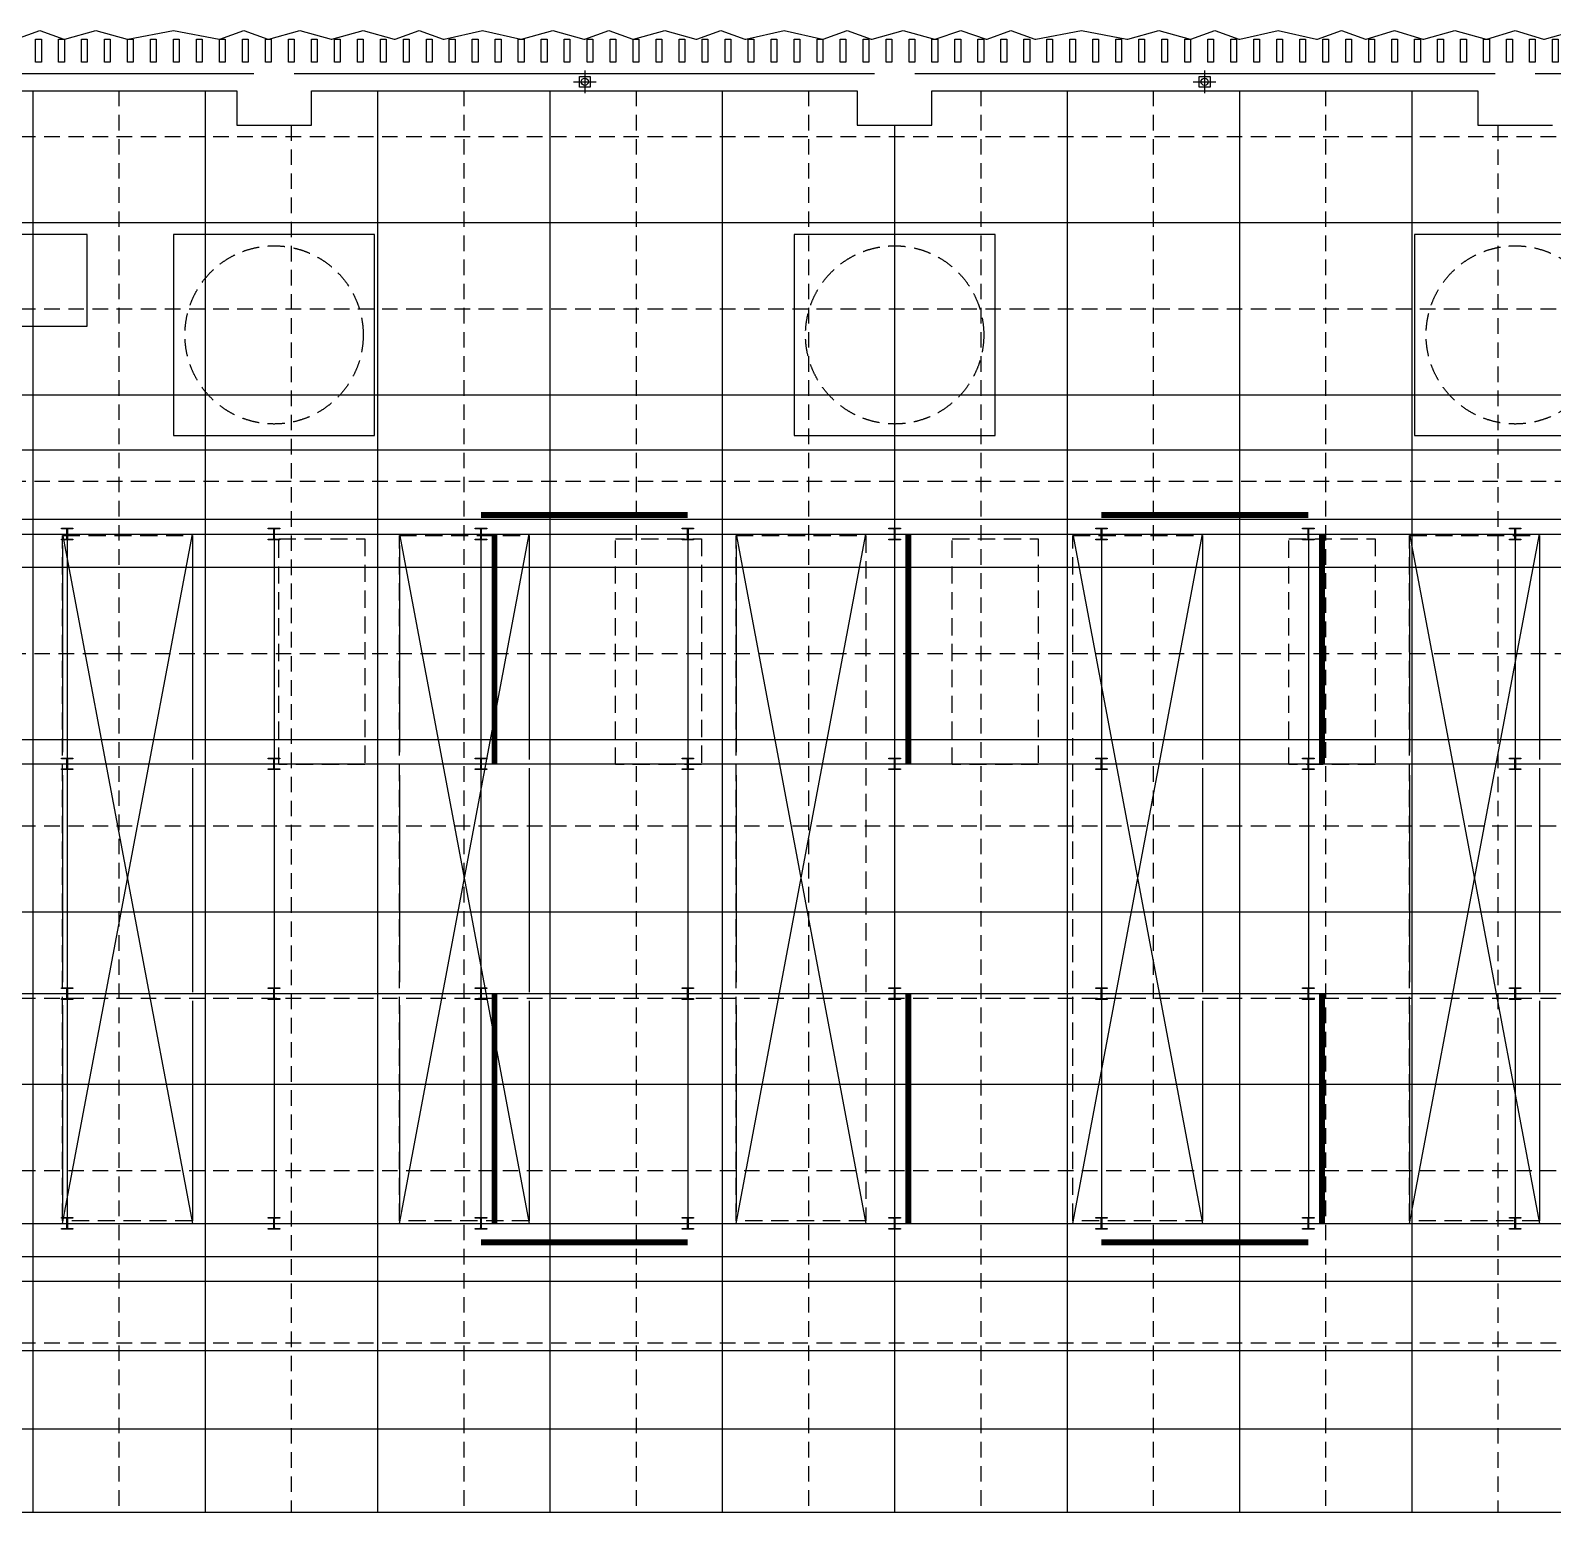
# Model space of a CAD drawing. Header units: millimetres. Extents: x -95754 to 177808, y 34455 to 149960.
# Drawn here: x 119714 to 146204, y 123655 to 149455 of the extents above; entities that cross this region are included whole.
import ezdxf

# ---------------------------------------------------------------- set-up
doc = ezdxf.new("R2010")
doc.units = ezdxf.units.MM
doc.header["$LTSCALE"] = 300
for name, pattern in [('H1', [1.5, 1, -0.5]), ('HID', [2.8, 1.8, -1]), ('HIDDEN', [0.375, 0.25, -0.125])]:
    doc.linetypes.add(name, pattern=pattern)
for name, color, linetype in [('A-ELE', 7, 'Continuous'), ('A-ELE-8', 8, 'Continuous'), ('A-LOUVER', 6, 'Continuous'), ('A-SYM', 7, 'Continuous'), ('A-TERNCH', 8, 'Continuous'), ('A-지붕바닥', 251, 'Continuous'), ('H형강', 2, 'Continuous'), ('S-STEEL', 7, 'Continuous'), ('S-WALL', 2, 'Continuous'), ('우수계획', 7, 'Continuous'), ('장비패드', 7, 'Continuous')]:
    doc.layers.add(name, color=color, linetype=linetype)

# ---------------------------------------------------------------- blocks, each defined once
blk = doc.blocks.new('A$Cacae0627')
at = {"layer": '우수계획', "color": 1}
for p, q in [((-528, 0), (528, 0)), ((0, 528), (0, -528))]:
    blk.add_line(p, q, dxfattribs=at)
at = {"layer": '우수계획', "color": 6, "lineweight": -3}
blk.add_lwpolyline([(-250, 250), (250, 250), (250, -250), (-250, -250)], close=True, dxfattribs=at)
blk.add_circle((0, 0), 167, dxfattribs=at)
blk = doc.blocks.new('A$C2f499a12')
at = {"layer": 'A-SYM', "xscale": 0.3749999999999939, "yscale": 0.3749999999999939, "zscale": 0.3749999999999939}
blk.add_blockref('A$Cacae0627', (308, 198), dxfattribs=at)
blk = doc.blocks.new('냉동기 하부 철골 구조물')
at = {"layer": 'H형강', "elevation": 0}
for points in [[(27900, -8016), (27700, -8016), (27700, -8004), (27783, -8004, 0.414214), (27796, -7991), (27796, -7841, 0.414214), (27783, -7828), (27700, -7828), (27700, -7816), (27900, -7816), (27900, -7828), (27817, -7828, 0.414214), (27804, -7841), (27804, -7991, 0.414214), (27817, -8004), (27900, -8004), (27900, -8016)], [(31500, -8016), (31300, -8016), (31300, -8004), (31383, -8004, 0.414214), (31396, -7991), (31396, -7841, 0.414214), (31383, -7828), (31300, -7828), (31300, -7816), (31500, -7816), (31500, -7828), (31417, -7828, 0.414214), (31404, -7841), (31404, -7991, 0.414214), (31417, -8004), (31500, -8004), (31500, -8016)], [(35100, -8016), (34900, -8016), (34900, -8004), (34983, -8004, 0.414214), (34996, -7991), (34996, -7841, 0.414214), (34983, -7828), (34900, -7828), (34900, -7816), (35100, -7816), (35100, -7828), (35017, -7828, 0.414214), (35004, -7841), (35004, -7991, 0.414214), (35017, -8004), (35100, -8004), (35100, -8016)], [(38700, -8016), (38500, -8016), (38500, -8004), (38583, -8004, 0.414214), (38596, -7991), (38596, -7841, 0.414214), (38583, -7828), (38500, -7828), (38500, -7816), (38700, -7816), (38700, -7828), (38617, -7828, 0.414214), (38604, -7841), (38604, -7991, 0.414214), (38617, -8004), (38700, -8004), (38700, -8016)], [(42300, -8016), (42100, -8016), (42100, -8004), (42183, -8004, 0.414214), (42196, -7991), (42196, -7841, 0.414214), (42183, -7828), (42100, -7828), (42100, -7816), (42300, -7816), (42300, -7828), (42217, -7828, 0.414214), (42204, -7841), (42204, -7991, 0.414214), (42217, -8004), (42300, -8004), (42300, -8016)], [(45900, -8016), (45700, -8016), (45700, -8004), (45783, -8004, 0.414214), (45796, -7991), (45796, -7841, 0.414214), (45783, -7828), (45700, -7828), (45700, -7816), (45900, -7816), (45900, -7828), (45817, -7828, 0.414214), (45804, -7841), (45804, -7991, 0.414214), (45817, -8004), (45900, -8004), (45900, -8016)], [(49500, -8016), (49300, -8016), (49300, -8004), (49383, -8004, 0.414214), (49396, -7991), (49396, -7841, 0.414214), (49383, -7828), (49300, -7828), (49300, -7816), (49500, -7816), (49500, -7828), (49417, -7828, 0.414214), (49404, -7841), (49404, -7991, 0.414214), (49417, -8004), (49500, -8004), (49500, -8016)], [(53100, -8016), (52900, -8016), (52900, -8004), (52983, -8004, 0.414214), (52996, -7991), (52996, -7841, 0.414214), (52983, -7828), (52900, -7828), (52900, -7816), (53100, -7816), (53100, -7828), (53017, -7828, 0.414214), (53004, -7841), (53004, -7991, 0.414214), (53017, -8004), (53100, -8004), (53100, -8016)], [(27900, -12016), (27700, -12016), (27700, -12004), (27783, -12004, 0.414214), (27796, -11991), (27796, -11841, 0.414214), (27783, -11828), (27700, -11828), (27700, -11816), (27900, -11816), (27900, -11828), (27817, -11828, 0.414214), (27804, -11841), (27804, -11991, 0.414214), (27817, -12004), (27900, -12004), (27900, -12016)], [(31500, -12016), (31300, -12016), (31300, -12004), (31383, -12004, 0.414214), (31396, -11991), (31396, -11841, 0.414214), (31383, -11828), (31300, -11828), (31300, -11816), (31500, -11816), (31500, -11828), (31417, -11828, 0.414214), (31404, -11841), (31404, -11991, 0.414214), (31417, -12004), (31500, -12004), (31500, -12016)], [(35100, -12016), (34900, -12016), (34900, -12004), (34983, -12004, 0.414214), (34996, -11991), (34996, -11841, 0.414214), (34983, -11828), (34900, -11828), (34900, -11816), (35100, -11816), (35100, -11828), (35017, -11828, 0.414214), (35004, -11841), (35004, -11991, 0.414214), (35017, -12004), (35100, -12004), (35100, -12016)], [(38700, -12016), (38500, -12016), (38500, -12004), (38583, -12004, 0.414214), (38596, -11991), (38596, -11841, 0.414214), (38583, -11828), (38500, -11828), (38500, -11816), (38700, -11816), (38700, -11828), (38617, -11828, 0.414214), (38604, -11841), (38604, -11991, 0.414214), (38617, -12004), (38700, -12004), (38700, -12016)], [(42300, -12016), (42100, -12016), (42100, -12004), (42183, -12004, 0.414214), (42196, -11991), (42196, -11841, 0.414214), (42183, -11828), (42100, -11828), (42100, -11816), (42300, -11816), (42300, -11828), (42217, -11828, 0.414214), (42204, -11841), (42204, -11991, 0.414214), (42217, -12004), (42300, -12004), (42300, -12016)], [(45900, -12016), (45700, -12016), (45700, -12004), (45783, -12004, 0.414214), (45796, -11991), (45796, -11841, 0.414214), (45783, -11828), (45700, -11828), (45700, -11816), (45900, -11816), (45900, -11828), (45817, -11828, 0.414214), (45804, -11841), (45804, -11991, 0.414214), (45817, -12004), (45900, -12004), (45900, -12016)], [(49500, -12016), (49300, -12016), (49300, -12004), (49383, -12004, 0.414214), (49396, -11991), (49396, -11841, 0.414214), (49383, -11828), (49300, -11828), (49300, -11816), (49500, -11816), (49500, -11828), (49417, -11828, 0.414214), (49404, -11841), (49404, -11991, 0.414214), (49417, -12004), (49500, -12004), (49500, -12016)], [(53100, -12016), (52900, -12016), (52900, -12004), (52983, -12004, 0.414214), (52996, -11991), (52996, -11841, 0.414214), (52983, -11828), (52900, -11828), (52900, -11816), (53100, -11816), (53100, -11828), (53017, -11828, 0.414214), (53004, -11841), (53004, -11991, 0.414214), (53017, -12004), (53100, -12004), (53100, -12016)], [(27900, -16016), (27700, -16016), (27700, -16004), (27783, -16004, 0.414214), (27796, -15991), (27796, -15841, 0.414214), (27783, -15828), (27700, -15828), (27700, -15816), (27900, -15816), (27900, -15828), (27817, -15828, 0.414214), (27804, -15841), (27804, -15991, 0.414214), (27817, -16004), (27900, -16004), (27900, -16016)], [(31500, -16016), (31300, -16016), (31300, -16004), (31383, -16004, 0.414214), (31396, -15991), (31396, -15841, 0.414214), (31383, -15828), (31300, -15828), (31300, -15816), (31500, -15816), (31500, -15828), (31417, -15828, 0.414214), (31404, -15841), (31404, -15991, 0.414214), (31417, -16004), (31500, -16004), (31500, -16016)], [(35100, -16016), (34900, -16016), (34900, -16004), (34983, -16004, 0.414214), (34996, -15991), (34996, -15841, 0.414214), (34983, -15828), (34900, -15828), (34900, -15816), (35100, -15816), (35100, -15828), (35017, -15828, 0.414214), (35004, -15841), (35004, -15991, 0.414214), (35017, -16004), (35100, -16004), (35100, -16016)], [(38700, -16016), (38500, -16016), (38500, -16004), (38583, -16004, 0.414214), (38596, -15991), (38596, -15841, 0.414214), (38583, -15828), (38500, -15828), (38500, -15816), (38700, -15816), (38700, -15828), (38617, -15828, 0.414214), (38604, -15841), (38604, -15991, 0.414214), (38617, -16004), (38700, -16004), (38700, -16016)], [(42300, -16016), (42100, -16016), (42100, -16004), (42183, -16004, 0.414214), (42196, -15991), (42196, -15841, 0.414214), (42183, -15828), (42100, -15828), (42100, -15816), (42300, -15816), (42300, -15828), (42217, -15828, 0.414214), (42204, -15841), (42204, -15991, 0.414214), (42217, -16004), (42300, -16004), (42300, -16016)], [(45900, -16016), (45700, -16016), (45700, -16004), (45783, -16004, 0.414214), (45796, -15991), (45796, -15841, 0.414214), (45783, -15828), (45700, -15828), (45700, -15816), (45900, -15816), (45900, -15828), (45817, -15828, 0.414214), (45804, -15841), (45804, -15991, 0.414214), (45817, -16004), (45900, -16004), (45900, -16016)], [(49500, -16016), (49300, -16016), (49300, -16004), (49383, -16004, 0.414214), (49396, -15991), (49396, -15841, 0.414214), (49383, -15828), (49300, -15828), (49300, -15816), (49500, -15816), (49500, -15828), (49417, -15828, 0.414214), (49404, -15841), (49404, -15991, 0.414214), (49417, -16004), (49500, -16004), (49500, -16016)], [(53100, -16016), (52900, -16016), (52900, -16004), (52983, -16004, 0.414214), (52996, -15991), (52996, -15841, 0.414214), (52983, -15828), (52900, -15828), (52900, -15816), (53100, -15816), (53100, -15828), (53017, -15828, 0.414214), (53004, -15841), (53004, -15991, 0.414214), (53017, -16004), (53100, -16004), (53100, -16016)], [(27700, -19816), (27900, -19816), (27900, -19828), (27817, -19828, 0.414214), (27804, -19841), (27804, -19991, 0.414214), (27817, -20004), (27900, -20004), (27900, -20016), (27700, -20016), (27700, -20004), (27783, -20004, 0.414214), (27796, -19991), (27796, -19841, 0.414214), (27783, -19828), (27700, -19828), (27700, -19816)], [(31300, -19816), (31500, -19816), (31500, -19828), (31417, -19828, 0.414214), (31404, -19841), (31404, -19991, 0.414214), (31417, -20004), (31500, -20004), (31500, -20016), (31300, -20016), (31300, -20004), (31383, -20004, 0.414214), (31396, -19991), (31396, -19841, 0.414214), (31383, -19828), (31300, -19828), (31300, -19816)], [(34900, -19816), (35100, -19816), (35100, -19828), (35017, -19828, 0.414214), (35004, -19841), (35004, -19991, 0.414214), (35017, -20004), (35100, -20004), (35100, -20016), (34900, -20016), (34900, -20004), (34983, -20004, 0.414214), (34996, -19991), (34996, -19841, 0.414214), (34983, -19828), (34900, -19828), (34900, -19816)], [(38500, -19816), (38700, -19816), (38700, -19828), (38617, -19828, 0.414214), (38604, -19841), (38604, -19991, 0.414214), (38617, -20004), (38700, -20004), (38700, -20016), (38500, -20016), (38500, -20004), (38583, -20004, 0.414214), (38596, -19991), (38596, -19841, 0.414214), (38583, -19828), (38500, -19828), (38500, -19816)], [(42100, -19816), (42300, -19816), (42300, -19828), (42217, -19828, 0.414214), (42204, -19841), (42204, -19991, 0.414214), (42217, -20004), (42300, -20004), (42300, -20016), (42100, -20016), (42100, -20004), (42183, -20004, 0.414214), (42196, -19991), (42196, -19841, 0.414214), (42183, -19828), (42100, -19828), (42100, -19816)], [(45700, -19816), (45900, -19816), (45900, -19828), (45817, -19828, 0.414214), (45804, -19841), (45804, -19991, 0.414214), (45817, -20004), (45900, -20004), (45900, -20016), (45700, -20016), (45700, -20004), (45783, -20004, 0.414214), (45796, -19991), (45796, -19841, 0.414214), (45783, -19828), (45700, -19828), (45700, -19816)], [(49300, -19816), (49500, -19816), (49500, -19828), (49417, -19828, 0.414214), (49404, -19841), (49404, -19991, 0.414214), (49417, -20004), (49500, -20004), (49500, -20016), (49300, -20016), (49300, -20004), (49383, -20004, 0.414214), (49396, -19991), (49396, -19841, 0.414214), (49383, -19828), (49300, -19828), (49300, -19816)], [(52900, -19816), (53100, -19816), (53100, -19828), (53017, -19828, 0.414214), (53004, -19841), (53004, -19991, 0.414214), (53017, -20004), (53100, -20004), (53100, -20016), (52900, -20016), (52900, -20004), (52983, -20004, 0.414214), (52996, -19991), (52996, -19841, 0.414214), (52983, -19828), (52900, -19828), (52900, -19816)]]:
    blk.add_lwpolyline(points, format="xyb", dxfattribs=at)
at = {"layer": 'S-STEEL'}
for p, q in [((13400, -7916), (71000, -7916, 0)), ((27800, -7916, 0), (27800, -19916, 0)), ((31400, -7916, 0), (31400, -19916, 0)), ((35000, -7916, 0), (35000, -19916, 0)), ((38600, -7916, 0), (38600, -19916, 0)), ((42200, -7916, 0), (42200, -19916, 0)), ((45800, -7916, 0), (45800, -19916, 0)), ((49400, -7916, 0), (49400, -19916, 0)), ((53000, -7916, 0), (53000, -19916, 0)), ((13400, -11916), (71000, -11916, 0)), ((13400, -15916), (71000, -15916)), ((13400, -19916), (71000, -19916))]:
    blk.add_line(p, q, dxfattribs=at)
at = {"layer": 'S-STEEL', "color": 3}
for p, q in [((27720, -8116), (27720, -11716)), ((29980, -8116), (29980, -11716)), ((33580, -8116), (33580, -11716)), ((35840, -8116), (35840, -11716)), ((39440, -8116), (39440, -11716)), ((47560, -8116), (47560, -11716)), ((51160, -8116), (51160, -11716)), ((53420, -8116), (53420, -11716)), ((27720, -12116), (27720, -15716)), ((29980, -12116), (29980, -15716)), ((33580, -12116), (33580, -15716)), ((35840, -12116), (35840, -15716)), ((39440, -12116), (39440, -15716)), ((47560, -12116), (47560, -15716)), ((51160, -12116), (51160, -15716)), ((53420, -12116), (53420, -15716)), ((27720, -16116), (27720, -19716)), ((29980, -16116), (29980, -19716)), ((33580, -16116), (33580, -19716)), ((35840, -16116), (35840, -19716)), ((39440, -16116), (39440, -19716)), ((47560, -16116), (47560, -19716)), ((51160, -16116), (51160, -19716)), ((53420, -16116), (53420, -19716))]:
    blk.add_line(p, q, dxfattribs=at)
at = {"layer": 'S-STEEL', "color": 6, "linetype": 'HIDDEN', "ltscale": 3, "const_width": 100, "elevation": 0}
for points in [[(35000, -7585), (38600, -7585)], [(45800, -7585), (49400, -7585)], [(35238, -7916), (35238, -11916)], [(42438, -7916), (42438, -11916)], [(49638, -7916), (49638, -11916)], [(35238, -19916), (35238, -15916)], [(42438, -19916), (42438, -15916)], [(49638, -19916), (49638, -15916)], [(35000, -20246), (38600, -20246)], [(45800, -20246), (49400, -20246)]]:
    blk.add_lwpolyline(points, dxfattribs=at)
at = {"layer": 'S-WALL', "color": 252}
for p, q in [((27720, -7916), (29980, -19916)), ((27720, -19916), (29980, -7916)), ((33580, -7916), (35840, -19916)), ((33580, -19916), (35840, -7916)), ((39440, -7916, 0), (41700, -19916)), ((39440, -19916, 0), (41700, -7916, 0)), ((45300, -7916, 0), (47560, -19916)), ((45300, -19916, 0), (47560, -7916, 0)), ((51160, -7916, 0), (53420, -19916)), ((51160, -19916, 0), (53420, -7916, 0))]:
    blk.add_line(p, q, dxfattribs=at)
blk = doc.blocks.new('A$C202914f3')
at = {"elevation": 0}
for points in [[(10721, -7659), (73767, -7659), (73767, -6459), (10721, -6459)], [(73767, -20929), (10721, -20929), (10721, -22129), (73767, -22129)]]:
    blk.add_lwpolyline(points, close=True, dxfattribs=at)
at = {"layer": 'A-ELE', "linetype": 'H1', "elevation": 0}
for points in [[(27720, -19871), (27720, -7941), (29980, -7941), (29980, -19871)], [(33580, -19871), (33580, -7941), (35840, -7941), (35840, -19871)], [(39440, -19871), (39440, -7941), (41700, -7941), (41700, -19871)], [(45300, -19871), (45300, -7941), (47560, -7941), (47560, -19871)], [(51160, -19871), (51160, -7941), (53420, -7941), (53420, -19871)], [(32980, -8000), (32980, -11930), (31480, -11930), (31480, -8000)], [(38840, -8000), (38840, -11930), (37340, -11930), (37340, -8000)], [(44700, -8000), (44700, -11930), (43200, -11930), (43200, -8000)], [(50560, -8000), (50560, -11930), (49060, -11930), (49060, -8000)]]:
    blk.add_lwpolyline(points, close=True, dxfattribs=at)
at = {"layer": 'A-ELE', "linetype": 'H1'}
for centre in [(31400, -4450), (42200, -4450), (53000, -4450)]:
    blk.add_circle(centre, 1551, dxfattribs=at)
blk.add_blockref('냉동기 하부 철골 구조물', (0, 0))

msp = doc.modelspace()

# ---------------------------------------------------------------- linework, layer by layer
at = {"layer": 'A-ELE-8'}
for p, q in [((113503.6, 148705), (123603.6, 148705)), ((124303.6, 148705), (134403.6, 148705)), ((135103.6, 148705), (145203.6, 148705)), ((145903.6, 148705), (156003.6, 148705))]:
    msp.add_line(p, q, dxfattribs=at)
at = {"layer": 'A-ELE-8', "elevation": 0}
msp.add_lwpolyline([(119461.1, 149305), (119878.6, 149455), (120296.1, 149305), (120296.1, 149305), (120311.1, 149305), (120311.1, 149305), (120853.6, 149455), (121396.1, 149305), (121396.1, 149305), (121411.1, 149305), (121411.1, 149305), (122203.6, 149455), (122996.1, 149305), (122996.1, 149305), (123011.1, 149305), (123011.1, 149305), (123428.6, 149455), (123846.1, 149305), (123846.1, 149305), (123861.1, 149305), (123861.1, 149305), (124403.6, 149455), (124946.1, 149305), (124946.1, 149305), (124961.1, 149305), (124961.1, 149305), (125503.6, 149455), (126046.1, 149305), (126046.1, 149305), (126061.1, 149305), (126061.1, 149305), (126478.6, 149455), (126896.1, 149305), (126896.1, 149305), (126911.1, 149305), (126911.1, 149305), (127578.6, 149455), (128246.1, 149305), (128246.1, 149305), (128261.1, 149305), (128261.1, 149305), (128803.6, 149455), (129346.1, 149305), (129346.1, 149305), (129361.1, 149305), (129361.1, 149305), (129778.6, 149455), (130196.1, 149305), (130196.1, 149305), (130211.1, 149305), (130211.1, 149305), (130753.6, 149455), (131296.1, 149305), (131296.1, 149305), (131311.1, 149305), (131311.1, 149305), (131728.6, 149455), (132146.1, 149305), (132146.1, 149305), (132161.1, 149305), (132161.1, 149305), (132828.6, 149455), (133496.1, 149305), (133496.1, 149305), (133511.1, 149305), (133511.1, 149305), (133928.6, 149455), (134346.1, 149305), (134346.1, 149305), (134361.1, 149305), (134361.1, 149305), (134903.6, 149455), (135446.1, 149305), (135446.1, 149305), (135461.1, 149305), (135461.1, 149305), (135903.6, 149455), (136346.1, 149305), (136346.1, 149305), (136361.1, 149305), (136361.1, 149305), (136778.6, 149455), (137196.1, 149305), (137196.1, 149305), (137211.1, 149305), (137211.1, 149305), (138003.6, 149455), (138796.1, 149305), (138796.1, 149305), (138811.1, 149305), (138811.1, 149305), (139353.6, 149455), (139896.1, 149305), (139896.1, 149305), (139911.1, 149305), (139911.1, 149305), (140328.6, 149455), (140746.1, 149305), (140746.1, 149305), (140761.1, 149305), (140761.1, 149305), (141428.6, 149455), (142096.1, 149305), (142096.1, 149305), (142111.1, 149305), (142111.1, 149305), (142528.6, 149455), (142946.1, 149305), (142946.1, 149305), (142961.1, 149305), (142961.1, 149305), (143453.6, 149455), (143946.1, 149305), (143946.1, 149305), (143961.1, 149305), (143961.1, 149305), (144503.6, 149455), (145046.1, 149305), (145046.1, 149305), (145061.1, 149305), (145061.1, 149305), (145553.6, 149455), (146046.1, 149305), (146046.1, 149305), (146061.1, 149305), (146061.1, 149305), (146603.6, 149455)], dxfattribs=at)
at = {"layer": 'A-LOUVER', "elevation": 0}
for points in [[(119803.6, 149305), (119903.6, 149305), (119903.6, 148905), (119803.6, 148905)], [(120203.6, 149305), (120303.6, 149305), (120303.6, 148905), (120203.6, 148905)], [(120603.6, 149305), (120703.6, 149305), (120703.6, 148905), (120603.6, 148905)], [(121003.6, 149305), (121103.6, 149305), (121103.6, 148905), (121003.6, 148905)], [(121403.6, 149305), (121503.6, 149305), (121503.6, 148905), (121403.6, 148905)], [(121803.6, 149305), (121903.6, 149305), (121903.6, 148905), (121803.6, 148905)], [(122203.6, 149305), (122303.6, 149305), (122303.6, 148905), (122203.6, 148905)], [(122603.6, 149305), (122703.6, 149305), (122703.6, 148905), (122603.6, 148905)], [(123003.6, 149305), (123103.6, 149305), (123103.6, 148905), (123003.6, 148905)], [(123403.6, 149305), (123503.6, 149305), (123503.6, 148905), (123403.6, 148905)], [(123803.6, 149305), (123903.6, 149305), (123903.6, 148905), (123803.6, 148905)], [(124203.6, 149305), (124303.6, 149305), (124303.6, 148905), (124203.6, 148905)], [(124603.6, 149305), (124703.6, 149305), (124703.6, 148905), (124603.6, 148905)], [(125003.6, 149305), (125103.6, 149305), (125103.6, 148905), (125003.6, 148905)], [(125403.6, 149305), (125503.6, 149305), (125503.6, 148905), (125403.6, 148905)], [(125803.6, 149305), (125903.6, 149305), (125903.6, 148905), (125803.6, 148905)], [(126203.6, 149305), (126303.6, 149305), (126303.6, 148905), (126203.6, 148905)], [(126603.6, 149305), (126703.6, 149305), (126703.6, 148905), (126603.6, 148905)], [(127003.6, 149305), (127103.6, 149305), (127103.6, 148905), (127003.6, 148905)], [(127403.6, 149305), (127503.6, 149305), (127503.6, 148905), (127403.6, 148905)], [(127803.6, 149305), (127903.6, 149305), (127903.6, 148905), (127803.6, 148905)], [(128203.6, 149305), (128303.6, 149305), (128303.6, 148905), (128203.6, 148905)], [(128603.6, 149305), (128703.6, 149305), (128703.6, 148905), (128603.6, 148905)], [(129003.6, 149305), (129103.6, 149305), (129103.6, 148905), (129003.6, 148905)], [(129403.6, 149305), (129503.6, 149305), (129503.6, 148905), (129403.6, 148905)], [(129803.6, 149305), (129903.6, 149305), (129903.6, 148905), (129803.6, 148905)], [(130203.6, 149305), (130303.6, 149305), (130303.6, 148905), (130203.6, 148905)], [(130603.6, 149305), (130703.6, 149305), (130703.6, 148905), (130603.6, 148905)], [(131003.6, 149305), (131103.6, 149305), (131103.6, 148905), (131003.6, 148905)], [(131403.6, 149305), (131503.6, 149305), (131503.6, 148905), (131403.6, 148905)], [(131803.6, 149305), (131903.6, 149305), (131903.6, 148905), (131803.6, 148905)], [(132203.6, 149305), (132303.6, 149305), (132303.6, 148905), (132203.6, 148905)], [(132603.6, 149305), (132703.6, 149305), (132703.6, 148905), (132603.6, 148905)], [(133003.6, 149305), (133103.6, 149305), (133103.6, 148905), (133003.6, 148905)], [(133403.6, 149305), (133503.6, 149305), (133503.6, 148905), (133403.6, 148905)], [(133803.6, 149305), (133903.6, 149305), (133903.6, 148905), (133803.6, 148905)], [(134203.6, 149305), (134303.6, 149305), (134303.6, 148905), (134203.6, 148905)], [(134603.6, 149305), (134703.6, 149305), (134703.6, 148905), (134603.6, 148905)], [(135003.6, 149305), (135103.6, 149305), (135103.6, 148905), (135003.6, 148905)], [(135403.6, 149305), (135503.6, 149305), (135503.6, 148905), (135403.6, 148905)], [(135803.6, 149305), (135903.6, 149305), (135903.6, 148905), (135803.6, 148905)], [(136203.6, 149305), (136303.6, 149305), (136303.6, 148905), (136203.6, 148905)], [(136603.6, 149305), (136703.6, 149305), (136703.6, 148905), (136603.6, 148905)], [(137003.6, 149305), (137103.6, 149305), (137103.6, 148905), (137003.6, 148905)], [(137403.6, 149305), (137503.6, 149305), (137503.6, 148905), (137403.6, 148905)], [(137803.6, 149305), (137903.6, 149305), (137903.6, 148905), (137803.6, 148905)], [(138203.6, 149305), (138303.6, 149305), (138303.6, 148905), (138203.6, 148905)], [(138603.6, 149305), (138703.6, 149305), (138703.6, 148905), (138603.6, 148905)], [(139003.6, 149305), (139103.6, 149305), (139103.6, 148905), (139003.6, 148905)], [(139403.6, 149305), (139503.6, 149305), (139503.6, 148905), (139403.6, 148905)], [(139803.6, 149305), (139903.6, 149305), (139903.6, 148905), (139803.6, 148905)], [(140203.6, 149305), (140303.6, 149305), (140303.6, 148905), (140203.6, 148905)], [(140603.6, 149305), (140703.6, 149305), (140703.6, 148905), (140603.6, 148905)], [(141003.6, 149305), (141103.6, 149305), (141103.6, 148905), (141003.6, 148905)], [(141403.6, 149305), (141503.6, 149305), (141503.6, 148905), (141403.6, 148905)], [(141803.6, 149305), (141903.6, 149305), (141903.6, 148905), (141803.6, 148905)], [(142203.6, 149305), (142303.6, 149305), (142303.6, 148905), (142203.6, 148905)], [(142603.6, 149305), (142703.6, 149305), (142703.6, 148905), (142603.6, 148905)], [(143003.6, 149305), (143103.6, 149305), (143103.6, 148905), (143003.6, 148905)], [(143403.6, 149305), (143503.6, 149305), (143503.6, 148905), (143403.6, 148905)], [(143803.6, 149305), (143903.6, 149305), (143903.6, 148905), (143803.6, 148905)], [(144203.6, 149305), (144303.6, 149305), (144303.6, 148905), (144203.6, 148905)], [(144603.6, 149305), (144703.6, 149305), (144703.6, 148905), (144603.6, 148905)], [(145003.6, 149305), (145103.6, 149305), (145103.6, 148905), (145003.6, 148905)], [(145403.6, 149305), (145503.6, 149305), (145503.6, 148905), (145403.6, 148905)], [(145803.6, 149305), (145903.6, 149305), (145903.6, 148905), (145803.6, 148905)], [(146203.6, 149305), (146303.6, 149305), (146303.6, 148905), (146203.6, 148905)]]:
    msp.add_lwpolyline(points, close=True, dxfattribs=at)
at = {"layer": 'A-TERNCH', "elevation": 0}
for points in [[(113803.6, 148405), (123303.6, 148405), (123303.6, 147805), (124603.6, 147805), (124603.6, 148405), (134103.6, 148405), (134103.6, 147805), (135403.6, 147805), (135403.6, 148405), (144903.6, 148405), (144903.6, 147805), (146203.6, 147805)], [(146503.6, 123655), (108653.6, 123655)]]:
    msp.add_lwpolyline(points, dxfattribs=at)
at = {"layer": 'A-지붕바닥'}
for p, q in [((119753.6, 148405), (119753.6, 123655)), ((122753.6, 148405), (122753.6, 123655)), ((125753.6, 148405), (125753.6, 123655)), ((128753.6, 148405), (128753.6, 123655)), ((131753.6, 148405), (131753.6, 123655)), ((137753.6, 148405), (137753.6, 123655)), ((140753.6, 148405), (140753.6, 123655)), ((143753.6, 148405), (143753.6, 123655)), ((134753.6, 147805), (134753.6, 123655)), ((170203.6, 146105), (99303.6, 146105)), ((176753.6, 143105), (99303.6, 143105)), ((176753.6, 140105), (99303.6, 140105)), ((176753.6, 137105), (99303.6, 137105)), ((170203.6, 134105), (99303.6, 134105)), ((170203.6, 131105), (99303.6, 131105)), ((170203.6, 128105), (99303.6, 128105)), ((170203.6, 125105), (99303.6, 125105))]:
    msp.add_line(p, q, dxfattribs=at)
at = {"layer": 'A-지붕바닥', "linetype": 'HID', "ltscale": 0.5}
for p, q in [((121253.6, 148405), (121253.6, 123655)), ((127253.6, 148405), (127253.6, 123655)), ((130253.6, 148405), (130253.6, 123655)), ((133253.6, 148405), (133253.6, 123655)), ((136253.6, 148405), (136253.6, 123655)), ((139253.6, 148405), (139253.6, 123655)), ((142253.6, 148405), (142253.6, 123655)), ((170203.6, 147605), (99303.6, 147605)), ((124253.6, 147805), (124253.6, 123655)), ((145253.6, 147805), (145253.6, 123655)), ((170203.6, 144605), (99303.6, 144605)), ((176753.6, 141605), (99303.6, 141605)), ((176753.6, 138605), (99303.6, 138605)), ((170203.6, 135605), (99303.6, 135605)), ((170203.6, 132605), (99303.6, 132605)), ((170203.6, 129605), (99303.6, 129605)), ((170203.6, 126605), (99303.6, 126605))]:
    msp.add_line(p, q, dxfattribs=at)
at = {"layer": '장비패드', "elevation": 0}
for points in [[(117353.6, 144305), (120703.6, 144305), (120703.6, 145905), (117353.6, 145905)], [(122203.6, 142405), (125703.6, 142405), (125703.6, 145905), (122203.6, 145905)], [(133003.6, 142405), (136503.6, 142405), (136503.6, 145905), (133003.6, 145905)], [(143803.6, 142405), (147303.6, 142405), (147303.6, 145905), (143803.6, 145905)]]:
    msp.add_lwpolyline(points, close=True, dxfattribs=at)

# ---------------------------------------------------------------- block references
msp.add_blockref('A$C202914f3', (92553.6, 148605))
at = {"layer": 'A-지붕바닥'}
for p in [(129052.8, 148363.4), (139840.2, 148363.4)]:
    msp.add_blockref('A$C2f499a12', p, dxfattribs=at)

doc.saveas('drawing.dxf')
